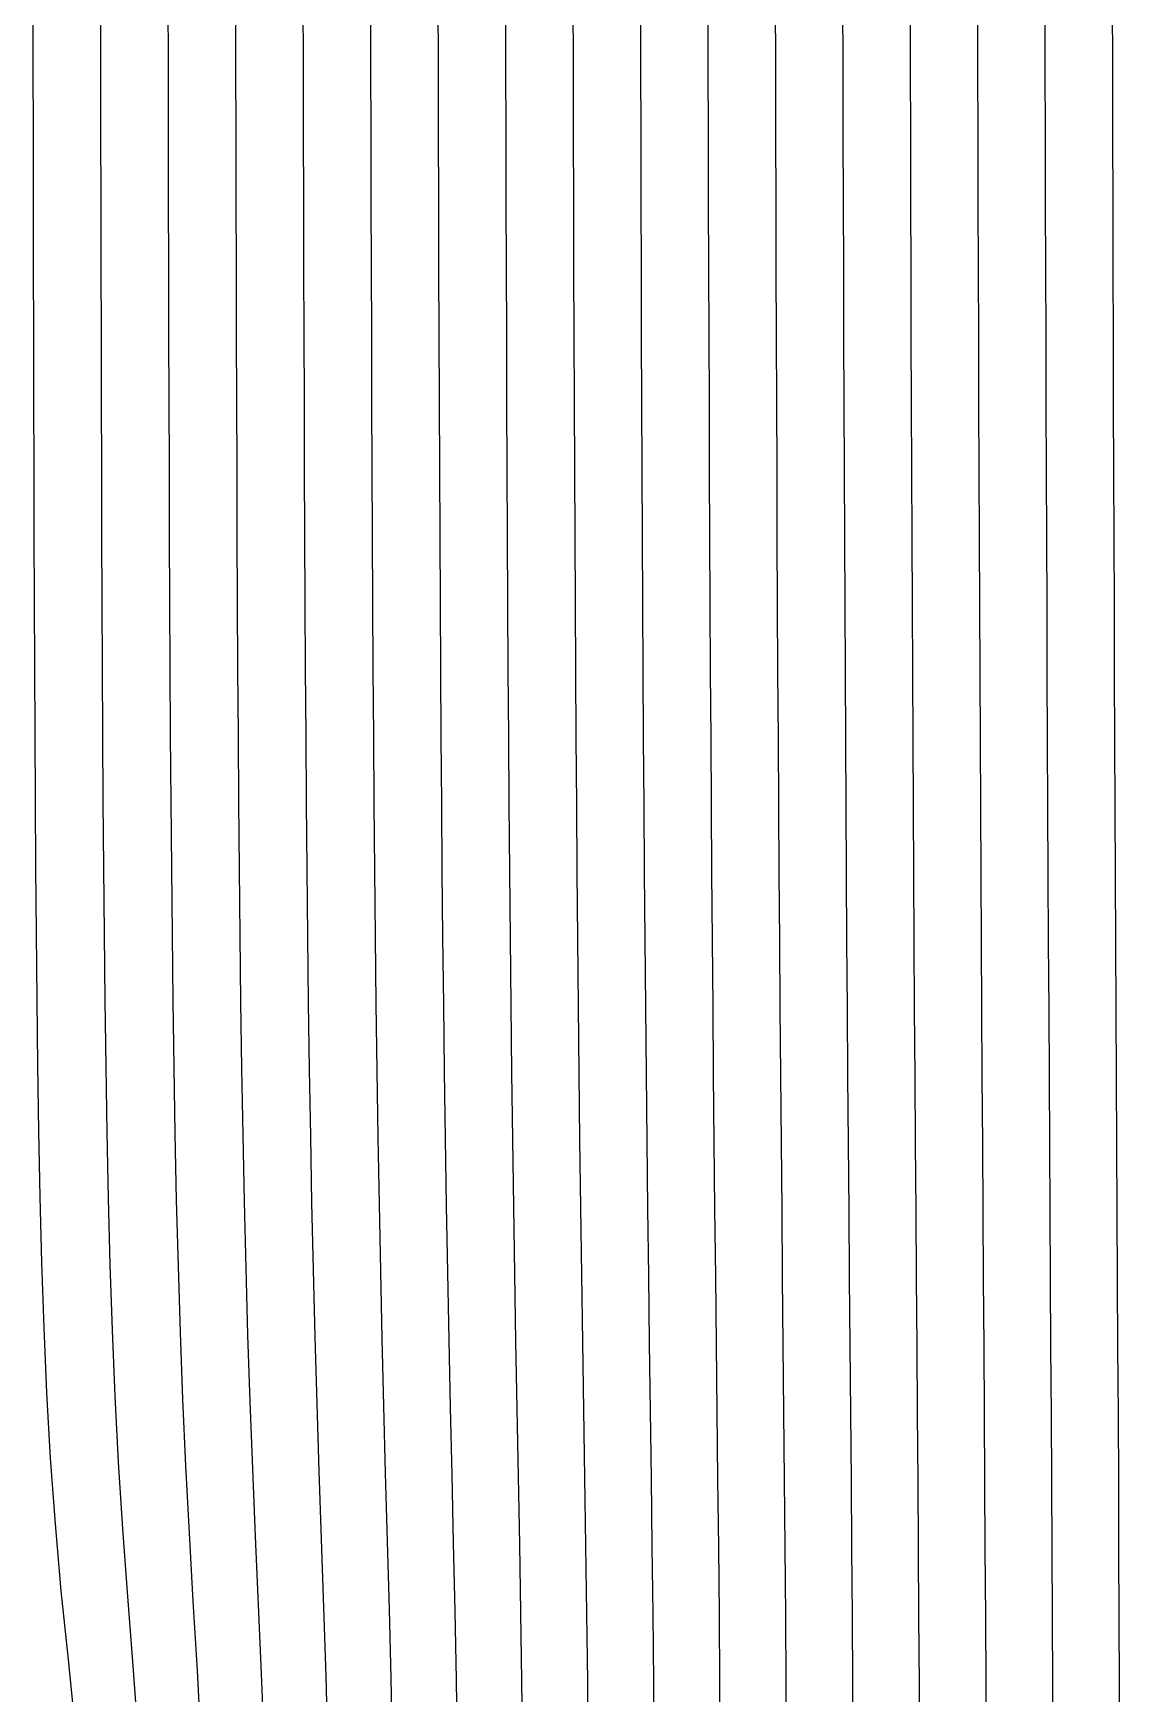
# Model space of a CAD drawing. Header units: metres. Extents: x -287 to 275, y -246 to 245.
# Drawn here: x -199.9 to -119.3, y -0.4 to 122.9 of the extents above; entities that cross this region are included whole.
import ezdxf

# ---------------------------------------------------------------- set-up
doc = ezdxf.new("R2010")
doc.units = ezdxf.units.M

msp = doc.modelspace()

# ---------------------------------------------------------------- linework, layer by layer
for p, q in [((-199.92075, 120.51074, -692.77106), (-199.92657, 125.4884, -692.7749)), ((-194.90561, 120.50397, -692.7717), (-194.91257, 125.4823, -692.77545)), ((-189.8912, 120.49609, -692.7726), (-189.89914, 125.47528, -692.7762)), ((-184.8776, 120.48718, -692.7735), (-184.88641, 125.46735, -692.777)), ((-179.86484, 120.47748, -692.7745), (-179.87445, 125.458496, -692.77783)), ((-174.85303, 120.46698, -692.7756), (-174.86331, 125.449036, -692.7788)), ((-169.84216, 120.45587, -692.77673), (-169.85297, 125.439026, -692.7798)), ((-164.83224, 120.444214, -692.77795), (-164.8435, 125.42847, -692.7808)), ((-159.82327, 120.43225, -692.7792), (-159.8349, 125.41754, -692.7819)), ((-154.8153, 120.41998, -692.78046), (-154.82715, 125.40637, -692.783)), ((-149.80823, 120.40753, -692.78174), (-149.82022, 125.39496, -692.7842)), ((-144.80206, 120.39496, -692.783), (-144.81412, 125.38342, -692.7853)), ((-139.79672, 120.38245, -692.7843), (-139.80875, 125.37189, -692.78644)), ((-134.7922, 120.369934, -692.7856), (-134.80411, 125.36035, -692.7876)), ((-129.78839, 120.357666, -692.7868), (-129.8002, 125.34888, -692.7887)), ((-124.78534, 120.34546, -692.7881), (-124.796936, 125.337585, -692.78986)), ((-119.7829, 120.33362, -692.78925), (-119.79425, 125.32648, -692.7909)), ((-199.91418, 115.53491, -692.7668), (-199.92075, 120.51074, -692.77106)), ((-194.89783, 115.52728, -692.7676), (-194.90561, 120.50397, -692.7717)), ((-189.88232, 115.51849, -692.7685), (-189.8912, 120.49609, -692.7726)), ((-184.8677, 115.508545, -692.7696), (-184.8776, 120.48718, -692.7735)), ((-179.85416, 115.49768, -692.77075), (-179.86484, 120.47748, -692.7745)), ((-174.84161, 115.48602, -692.77203), (-174.85303, 120.46698, -692.7756)), ((-169.83014, 115.473694, -692.7733), (-169.84216, 120.45587, -692.77673)), ((-164.81982, 115.46088, -692.7747), (-164.83224, 120.444214, -692.77795)), ((-159.81055, 115.44763, -692.7761), (-159.82327, 120.43225, -692.7792)), ((-154.80234, 115.43414, -692.7776), (-154.8153, 120.41998, -692.78046)), ((-149.79517, 115.42053, -692.77905), (-149.80823, 120.40753, -692.78174)), ((-144.78897, 115.40686, -692.7805), (-144.80206, 120.39496, -692.783)), ((-139.78372, 115.39325, -692.782), (-139.79672, 120.38245, -692.7843)), ((-134.7793, 115.37976, -692.7834), (-134.7922, 120.369934, -692.7856)), ((-129.7757, 115.366455, -692.7848), (-129.78839, 120.357666, -692.7868)), ((-124.77289, 115.353516, -692.7862), (-124.78534, 120.34546, -692.7881)), ((-119.77069, 115.3407, -692.78754), (-119.7829, 120.33362, -692.78925)), ((-199.90677, 110.56113, -692.7619), (-199.91418, 115.53491, -692.7668)), ((-194.8891, 110.55255, -692.7629), (-194.89783, 115.52728, -692.7676)), ((-189.87234, 110.5426, -692.764), (-189.88232, 115.51849, -692.7685)), ((-184.85669, 110.53146, -692.7652), (-184.8677, 115.508545, -692.7696)), ((-179.8422, 110.51929, -692.7666), (-179.85416, 115.49768, -692.77075)), ((-174.82892, 110.506256, -692.76807), (-174.84161, 115.48602, -692.77203)), ((-169.81686, 110.49255, -692.7696), (-169.83014, 115.473694, -692.7733)), ((-164.80609, 110.47833, -692.7712), (-164.81982, 115.46088, -692.7747)), ((-159.79651, 110.463715, -692.7728), (-159.81055, 115.44763, -692.7761)), ((-154.78812, 110.44888, -692.7745), (-154.80234, 115.43414, -692.7776)), ((-149.78088, 110.43399, -692.7761), (-149.79517, 115.42053, -692.77905)), ((-144.77475, 110.41907, -692.7778), (-144.78897, 115.40686, -692.7805)), ((-139.76959, 110.4043, -692.7794), (-139.78372, 115.39325, -692.782)), ((-134.76541, 110.38974, -692.781), (-134.7793, 115.37976, -692.7834)), ((-129.76205, 110.37543, -692.7826), (-129.7757, 115.366455, -692.7848)), ((-124.75952, 110.36145, -692.7842), (-124.77289, 115.353516, -692.7862)), ((-119.75769, 110.34784, -692.78564), (-119.77069, 115.3407, -692.78754)), ((-199.89844, 105.5896, -692.7564), (-199.90677, 110.56113, -692.7619)), ((-194.87921, 105.579865, -692.7575), (-194.8891, 110.55255, -692.7629)), ((-189.86111, 105.568634, -692.75885), (-189.87234, 110.5426, -692.764)), ((-184.8443, 105.55609, -692.7603), (-184.85669, 110.53146, -692.7652)), ((-179.8288, 105.54242, -692.7619), (-179.8422, 110.51929, -692.7666)), ((-174.81473, 105.52783, -692.7636), (-174.82892, 110.506256, -692.76807)), ((-169.8021, 105.51254, -692.7654), (-169.81686, 110.49255, -692.7696)), ((-164.79086, 105.496735, -692.7673), (-164.80609, 110.47833, -692.7712)), ((-159.78104, 105.48056, -692.7691), (-159.79651, 110.463715, -692.7728)), ((-154.77249, 105.464264, -692.77106), (-154.78812, 110.44888, -692.7745)), ((-149.76529, 105.44791, -692.77295), (-149.78088, 110.43399, -692.7761)), ((-144.75922, 105.43167, -692.77484), (-144.77475, 110.41907, -692.7778)), ((-139.7543, 105.41559, -692.7767), (-139.76959, 110.4043, -692.7794)), ((-134.75037, 105.39978, -692.7785), (-134.76541, 110.38974, -692.781)), ((-129.74738, 105.38437, -692.7803), (-129.76205, 110.37543, -692.7826)), ((-124.74524, 105.369385, -692.782), (-124.75952, 110.36145, -692.7842)), ((-119.743835, 105.3548, -692.7836), (-119.75769, 110.34784, -692.78564)), ((-199.88895, 100.620605, -692.7501), (-199.89844, 105.5896, -692.7564)), ((-194.86801, 100.60956, -692.75146), (-194.87921, 105.579865, -692.7575)), ((-189.84842, 100.5968, -692.75305), (-189.86111, 105.568634, -692.75885)), ((-184.83029, 100.58261, -692.75476), (-184.8443, 105.55609, -692.7603)), ((-179.81378, 100.5672, -692.75665), (-179.8288, 105.54242, -692.7619)), ((-174.79889, 100.55078, -692.75867), (-174.81473, 105.52783, -692.7636)), ((-169.78561, 100.53369, -692.76074), (-169.8021, 105.51254, -692.7654)), ((-164.77396, 100.51608, -692.7629), (-164.79086, 105.496735, -692.7673)), ((-159.76392, 100.49823, -692.7651), (-159.78104, 105.48056, -692.7691)), ((-154.75534, 100.480194, -692.7673), (-154.77249, 105.464264, -692.77106)), ((-149.74817, 100.46225, -692.7694), (-149.76529, 105.44791, -692.77295)), ((-144.74234, 100.44449, -692.7716), (-144.75922, 105.43167, -692.77484)), ((-139.73767, 100.427, -692.7737), (-139.7543, 105.41559, -692.7767)), ((-134.73413, 100.40991, -692.77576), (-134.75037, 105.39978, -692.7785)), ((-129.73157, 100.39331, -692.7777), (-129.74738, 105.38437, -692.7803)), ((-124.72992, 100.37717, -692.77966), (-124.74524, 105.369385, -692.782)), ((-119.729065, 100.36163, -692.7815), (-119.743835, 105.3548, -692.7836)), ((-199.87811, 95.65454, -692.7429), (-199.88895, 100.620605, -692.7501)), ((-194.85526, 95.64191, -692.7445), (-194.86801, 100.60956, -692.75146)), ((-189.83398, 95.62732, -692.7464), (-189.84842, 100.5968, -692.75305)), ((-184.81448, 95.611176, -692.7485), (-184.83029, 100.58261, -692.75476)), ((-179.79684, 95.59372, -692.7507), (-179.81378, 100.5672, -692.75665)), ((-174.78107, 95.57526, -692.75305), (-174.79889, 100.55078, -692.75867)), ((-169.76724, 95.55609, -692.7555), (-169.78561, 100.53369, -692.76074)), ((-164.75522, 95.53644, -692.758), (-164.77396, 100.51608, -692.7629)), ((-159.745, 95.51657, -692.76056), (-159.76392, 100.49823, -692.7651)), ((-154.73642, 95.49667, -692.76306), (-154.75534, 100.480194, -692.7673)), ((-149.72943, 95.47693, -692.76556), (-149.74817, 100.46225, -692.7694)), ((-144.7239, 95.45752, -692.76807), (-144.74234, 100.44449, -692.7716)), ((-139.71967, 95.43848, -692.77045), (-139.73767, 100.427, -692.7737)), ((-134.71661, 95.42001, -692.77277), (-134.73413, 100.40991, -692.77576)), ((-129.7146, 95.4021, -692.775), (-129.73157, 100.39331, -692.7777)), ((-124.7135, 95.38483, -692.77716), (-124.72992, 100.37717, -692.77966)), ((-119.71332, 95.368225, -692.77924), (-119.729065, 100.36163, -692.7815)), ((-199.86563, 90.69171, -692.7346), (-199.87811, 95.65454, -692.7429)), ((-194.8406, 90.677155, -692.7366), (-194.85526, 95.64191, -692.7445)), ((-189.8175, 90.66049, -692.7388), (-189.83398, 95.62732, -692.7464)), ((-184.79648, 90.64206, -692.7413), (-184.81448, 95.611176, -692.7485)), ((-179.77765, 90.62219, -692.74396), (-179.79684, 95.59372, -692.7507)), ((-174.76102, 90.60132, -692.74677), (-174.78107, 95.57526, -692.75305)), ((-169.74661, 90.57974, -692.74963), (-169.76724, 95.55609, -692.7555)), ((-164.73428, 90.55774, -692.7526), (-164.75522, 95.53644, -692.758)), ((-159.72403, 90.535645, -692.75555), (-159.745, 95.51657, -692.76056)), ((-154.71558, 90.51364, -692.7585), (-154.73642, 95.49667, -692.76306)), ((-149.70892, 90.49191, -692.76135), (-149.72943, 95.47693, -692.76556)), ((-144.7038, 90.47067, -692.7642), (-144.7239, 95.45752, -692.76807)), ((-139.7001, 90.45001, -692.7669), (-139.71967, 95.43848, -692.77045)), ((-134.6977, 90.42996, -692.76953), (-134.71661, 95.42001, -692.77277)), ((-129.69635, 90.410675, -692.7721), (-129.7146, 95.4021, -692.775)), ((-124.695984, 90.39218, -692.7745), (-124.7135, 95.38483, -692.77716)), ((-119.69647, 90.37445, -692.7768), (-119.71332, 95.368225, -692.77924)), ((-199.85123, 85.732635, -692.725), (-199.86563, 90.69171, -692.7346)), ((-194.82376, 85.71579, -692.72736), (-194.8406, 90.677155, -692.7366)), ((-189.79861, 85.69656, -692.73004), (-189.8175, 90.66049, -692.7388)), ((-184.77594, 85.675385, -692.73303), (-184.79648, 90.64206, -692.7413)), ((-179.75583, 85.65274, -692.73627), (-179.77765, 90.62219, -692.74396)), ((-174.73837, 85.629, -692.7396), (-174.76102, 90.60132, -692.74677)), ((-169.72342, 85.604675, -692.74304), (-169.74661, 90.57974, -692.74963)), ((-164.71094, 85.57999, -692.7465), (-164.73428, 90.55774, -692.7526)), ((-159.70071, 85.55536, -692.75), (-159.72403, 90.535645, -692.75555)), ((-154.6926, 85.530975, -692.7534), (-154.71558, 90.51364, -692.7585)), ((-149.68637, 85.50708, -692.7568), (-149.70892, 90.49191, -692.76135)), ((-144.68188, 85.483826, -692.76), (-144.7038, 90.47067, -692.7642)), ((-139.6789, 85.461365, -692.7631), (-139.7001, 90.45001, -692.7669)), ((-134.67725, 85.43973, -692.7661), (-134.6977, 90.42996, -692.76953)), ((-129.67676, 85.418976, -692.7689), (-129.69635, 90.410675, -692.7721)), ((-124.677246, 85.39914, -692.77167), (-124.695984, 90.39218, -692.7745)), ((-119.67865, 85.38031, -692.77423), (-119.69647, 90.37445, -692.7768)), ((-199.83447, 80.7778, -692.7137), (-199.85123, 85.732635, -692.725)), ((-194.80423, 80.75818, -692.7166), (-194.82376, 85.71579, -692.72736)), ((-189.7768, 80.73584, -692.72), (-189.79861, 85.69656, -692.73004)), ((-184.75232, 80.71146, -692.72363), (-184.77594, 85.675385, -692.73303)), ((-179.73096, 80.685455, -692.7275), (-179.75583, 85.65274, -692.73627)), ((-174.71268, 80.65845, -692.7315), (-174.73837, 85.629, -692.7396)), ((-169.69733, 80.63089, -692.7356), (-169.72342, 85.604675, -692.74304)), ((-164.68478, 80.60315, -692.73975), (-164.71094, 85.57999, -692.7465)), ((-159.6748, 80.57565, -692.74384), (-159.70071, 85.55536, -692.75)), ((-154.66718, 80.548645, -692.7478), (-154.6926, 85.530975, -692.7534)), ((-149.66165, 80.52234, -692.75165), (-149.68637, 85.50708, -692.7568)), ((-144.65796, 80.49689, -692.75543), (-144.68188, 85.483826, -692.76)), ((-139.65591, 80.47247, -692.759), (-139.6789, 85.461365, -692.7631)), ((-134.65527, 80.449066, -692.7624), (-134.67725, 85.43973, -692.7661)), ((-129.65579, 80.42679, -692.76556), (-129.67676, 85.418976, -692.7689)), ((-124.65729, 80.40564, -692.7686), (-124.677246, 85.39914, -692.77167)), ((-119.65967, 80.38559, -692.7715), (-119.67865, 85.38031, -692.77423)), ((-199.81485, 75.82782, -692.70044), (-199.83447, 80.7778, -692.7137)), ((-194.78143, 75.80478, -692.7041), (-194.80423, 80.75818, -692.7166)), ((-189.75146, 75.77878, -692.7082), (-189.7768, 80.73584, -692.72)), ((-184.72513, 75.75043, -692.7127), (-184.75232, 80.71146, -692.72363)), ((-179.70248, 75.72049, -692.7174), (-179.73096, 80.685455, -692.7275)), ((-174.68347, 75.68964, -692.7223), (-174.71268, 80.65845, -692.7315)), ((-169.66785, 75.658295, -692.72723), (-169.69733, 80.63089, -692.7356)), ((-164.65546, 75.627106, -692.7321), (-164.68478, 80.60315, -692.73975)), ((-159.646, 75.596344, -692.73694), (-159.6748, 80.57565, -692.74384)), ((-154.63913, 75.56641, -692.7416), (-154.66718, 80.548645, -692.7478)), ((-149.63452, 75.537445, -692.7461), (-149.66165, 80.52234, -692.75165)), ((-144.63193, 75.50964, -692.7504), (-144.65796, 80.49689, -692.75543)), ((-139.63101, 75.48312, -692.75446), (-139.65591, 80.47247, -692.759)), ((-134.63156, 75.45792, -692.75836), (-134.65527, 80.449066, -692.7624)), ((-129.63333, 75.43402, -692.76196), (-129.65579, 80.42679, -692.76556)), ((-124.63605, 75.41147, -692.7654), (-124.65729, 80.40564, -692.7686)), ((-119.63965, 75.39023, -692.7686), (-119.65967, 80.38559, -692.7715)), ((-199.79166, 70.88345, -692.68475), (-199.81485, 75.82782, -692.70044)), ((-194.75467, 70.8562, -692.68933), (-194.78143, 75.80478, -692.7041)), ((-189.7219, 70.82562, -692.69446), (-189.75146, 75.77878, -692.7082)), ((-184.69357, 70.7926, -692.7), (-184.72513, 75.75043, -692.7127)), ((-179.66971, 70.757965, -692.7058), (-179.70248, 75.72049, -692.7174)), ((-174.65012, 70.7225, -692.71173), (-174.68347, 75.68964, -692.7223)), ((-169.63452, 70.68692, -692.7177), (-169.66785, 75.658295, -692.72723)), ((-164.62256, 70.6517, -692.7236), (-164.65546, 75.627106, -692.7321)), ((-159.61389, 70.61734, -692.72925), (-159.646, 75.596344, -692.73694)), ((-154.6081, 70.584076, -692.73474), (-154.63913, 75.56641, -692.7416)), ((-149.6048, 70.552246, -692.74), (-149.63452, 75.537445, -692.7461)), ((-144.60358, 70.52188, -692.74493), (-144.63193, 75.50964, -692.7504)), ((-139.60413, 70.49313, -692.74963), (-139.63101, 75.48312, -692.75446)), ((-134.60614, 70.466, -692.754), (-134.63156, 75.45792, -692.75836)), ((-129.60934, 70.44046, -692.7581), (-129.63333, 75.43402, -692.76196)), ((-124.613525, 70.416504, -692.76196), (-124.63605, 75.41147, -692.7654)), ((-119.61847, 70.39407, -692.7655), (-119.63965, 75.39023, -692.7686)), ((-199.76404, 65.945496, -692.66595), (-199.79166, 70.88345, -692.68475)), ((-194.72296, 65.913025, -692.6718), (-194.75467, 70.8562, -692.68933)), ((-189.6872, 65.87686, -692.6783), (-189.7219, 70.82562, -692.69446)), ((-184.65686, 65.838104, -692.6852), (-184.69357, 70.7926, -692.7)), ((-179.6319, 65.79782, -692.6924), (-179.66971, 70.757965, -692.7058)), ((-174.61194, 65.75702, -692.69965), (-174.65012, 70.7225, -692.71173)), ((-169.59668, 65.71643, -692.70685), (-169.63452, 70.68692, -692.7177)), ((-164.5856, 65.67667, -692.7139), (-164.62256, 70.6517, -692.7236)), ((-159.57816, 65.638245, -692.7207), (-159.61389, 70.61734, -692.72925)), ((-154.57385, 65.60138, -692.7272), (-154.6081, 70.584076, -692.73474)), ((-149.5722, 65.56641, -692.7333), (-149.6048, 70.552246, -692.74)), ((-144.57275, 65.533325, -692.739), (-144.60358, 70.52188, -692.74493)), ((-139.5751, 65.50226, -692.7444), (-139.60413, 70.49313, -692.74963)), ((-134.57889, 65.473145, -692.7494), (-134.60614, 70.466, -692.754)), ((-129.58383, 65.44595, -692.754), (-129.60934, 70.44046, -692.7581)), ((-124.58972, 65.42053, -692.75836), (-124.613525, 70.416504, -692.76196)), ((-119.59619, 65.39691, -692.7623), (-119.61847, 70.39407, -692.7655)), ((-199.73087, 61.014923, -692.6434), (-199.76404, 65.945496, -692.66595)), ((-194.68521, 60.97592, -692.6508), (-194.72296, 65.913025, -692.6718)), ((-189.64615, 60.93283, -692.65906), (-189.6872, 65.87686, -692.6783)), ((-184.61383, 60.887115, -692.66785), (-184.65686, 65.838104, -692.6852)), ((-179.58801, 60.84012, -692.6768), (-179.6319, 65.79782, -692.6924)), ((-174.56818, 60.793, -692.6858), (-174.61194, 65.75702, -692.69965)), ((-169.55374, 60.746613, -692.6946), (-169.59668, 65.71643, -692.70685)), ((-164.54407, 60.70172, -692.70306), (-164.5856, 65.67667, -692.7139)), ((-159.53839, 60.658722, -692.7112), (-159.57816, 65.638245, -692.7207)), ((-154.53613, 60.61798, -692.7188), (-154.57385, 65.60138, -692.7272)), ((-149.53662, 60.57959, -692.72595), (-149.5722, 65.56641, -692.7333)), ((-144.5394, 60.5437, -692.7326), (-144.57275, 65.533325, -692.739)), ((-139.54391, 60.510193, -692.7388), (-139.5751, 65.50226, -692.7444)), ((-134.54984, 60.479034, -692.74445), (-134.57889, 65.473145, -692.7494)), ((-129.55682, 60.450165, -692.7497), (-129.58383, 65.44595, -692.754)), ((-124.564575, 60.4234, -692.7545), (-124.58972, 65.42053, -692.75836)), ((-119.572876, 60.39862, -692.759), (-119.59619, 65.39691, -692.7623)), ((-199.69064, 56.092926, -692.61584), (-199.73087, 61.014923, -692.6434)), ((-194.63977, 56.045624, -692.62555), (-194.68521, 60.97592, -692.6508)), ((-189.59735, 55.993896, -692.6362), (-189.64615, 60.93283, -692.65906)), ((-184.56326, 55.939636, -692.64734), (-184.61383, 60.887115, -692.66785)), ((-179.53699, 55.884583, -692.6586), (-179.58801, 60.84012, -692.6768)), ((-174.51788, 55.830048, -692.6698), (-174.56818, 60.793, -692.6858)), ((-169.50497, 55.77704, -692.6806), (-169.55374, 60.746613, -692.6946)), ((-164.49738, 55.72632, -692.6909), (-164.54407, 60.70172, -692.70306)), ((-159.4942, 55.678314, -692.70056), (-159.53839, 60.658722, -692.7112)), ((-154.49463, 55.6333, -692.7096), (-154.53613, 60.61798, -692.7188)), ((-149.49786, 55.59137, -692.71796), (-149.53662, 60.57959, -692.72595)), ((-144.50336, 55.55249, -692.7257), (-144.5394, 60.5437, -692.7326)), ((-139.51053, 55.51657, -692.7327), (-139.54391, 60.510193, -692.7388)), ((-134.51895, 55.48346, -692.7392), (-134.54984, 60.479034, -692.74445)), ((-129.52829, 55.45294, -692.7451), (-129.55682, 60.450165, -692.7497)), ((-124.53821, 55.424866, -692.7505), (-124.564575, 60.4234, -692.7545)), ((-119.54852, 55.399017, -692.75543), (-119.572876, 60.39862, -692.759)), ((-199.64133, 51.180725, -692.582), (-199.69064, 56.092926, -692.61584)), ((-194.58472, 51.122833, -692.59485), (-194.63977, 56.045624, -692.62555)), ((-189.53888, 51.06024, -692.60876), (-189.59735, 55.993896, -692.6362)), ((-184.50345, 50.995575, -692.6231), (-184.56326, 55.939636, -692.64734)), ((-179.47754, 50.930786, -692.63745), (-179.53699, 55.884583, -692.6586)), ((-174.45999, 50.867554, -692.65137), (-174.51788, 55.830048, -692.6698)), ((-169.44958, 50.806976, -692.6647), (-169.50497, 55.77704, -692.6806)), ((-164.44504, 50.749786, -692.6772), (-164.49738, 55.72632, -692.6909)), ((-159.44522, 50.69638, -692.68884), (-159.4942, 55.678314, -692.70056)), ((-154.44913, 50.64685, -692.6995), (-154.49463, 55.6333, -692.7096)), ((-149.45581, 50.601257, -692.7093), (-149.49786, 55.59137, -692.71796)), ((-144.4646, 50.559357, -692.71826), (-144.50336, 55.55249, -692.7257)), ((-139.47495, 50.521057, -692.7263), (-139.51053, 55.51657, -692.7327)), ((-134.4863, 50.485992, -692.7337), (-134.51895, 55.48346, -692.7392)), ((-129.49832, 50.45395, -692.7403), (-129.52829, 55.45294, -692.7451)), ((-124.51074, 50.424652, -692.74634), (-124.53821, 55.424866, -692.7505)), ((-119.523315, 50.39789, -692.7518), (-119.54852, 55.399017, -692.75543)), ((-199.58023, 46.279694, -692.5399), (-199.64133, 51.180725, -692.582)), ((-194.51743, 46.2081, -692.5572), (-194.58472, 51.122833, -692.59485)), ((-189.46844, 46.131866, -692.5756), (-189.53888, 51.06024, -692.60876)), ((-184.43246, 46.05435, -692.5943), (-184.50345, 50.995575, -692.6231)), ((-179.40802, 45.977997, -692.6127), (-179.47754, 50.930786, -692.63745)), ((-174.39337, 45.904694, -692.6302), (-174.45999, 50.867554, -692.65137)), ((-169.38678, 45.83554, -692.64667), (-169.44958, 50.806976, -692.6647)), ((-164.3865, 45.77124, -692.6619), (-164.44504, 50.749786, -692.6772)), ((-159.39117, 45.712067, -692.67584), (-159.44522, 50.69638, -692.68884)), ((-154.39948, 45.657837, -692.68854), (-154.44913, 50.64685, -692.6995)), ((-149.41046, 45.60852, -692.69995), (-149.45581, 50.601257, -692.7093)), ((-144.42325, 45.56375, -692.71027), (-144.4646, 50.559357, -692.71826)), ((-139.43726, 45.523132, -692.71954), (-139.47495, 50.521057, -692.7263)), ((-134.452, 45.48633, -692.72784), (-134.4863, 50.485992, -692.7337)), ((-129.4671, 45.45291, -692.73535), (-129.49832, 50.45395, -692.7403)), ((-124.4823, 45.422607, -692.742), (-124.51074, 50.424652, -692.74634)), ((-119.497375, 45.39502, -692.74805), (-119.523315, 50.39789, -692.7518)), ((-199.5037, 41.391205, -692.487), (-199.58023, 46.279694, -692.5399)), ((-194.43445, 41.301758, -692.5107), (-194.51743, 46.2081, -692.5572)), ((-189.38312, 41.208344, -692.5354), (-189.46844, 46.131866, -692.5756)), ((-184.34802, 41.11508, -692.55994), (-184.43246, 46.05435, -692.5943)), ((-179.32678, 41.024994, -692.5836), (-179.40802, 45.977997, -692.6127)), ((-174.31683, 40.940094, -692.60583), (-174.39337, 45.904694, -692.6302)), ((-169.31577, 40.86151, -692.6263), (-169.38678, 45.83554, -692.64667)), ((-164.32135, 40.78958, -692.64484), (-164.3865, 45.77124, -692.6619)), ((-159.33185, 40.724335, -692.6616), (-159.39117, 45.712067, -692.67584)), ((-154.34573, 40.665497, -692.6766), (-154.39948, 45.657837, -692.68854)), ((-149.36188, 40.61258, -692.68994), (-149.41046, 45.60852, -692.69995)), ((-144.37943, 40.565033, -692.70184), (-144.42325, 45.56375, -692.71027)), ((-139.3977, 40.52237, -692.7124), (-139.43726, 45.523132, -692.71954)), ((-134.41626, 40.48404, -692.7218), (-134.452, 45.48633, -692.72784)), ((-129.43478, 40.449524, -692.73016), (-129.4671, 45.45291, -692.73535)), ((-124.453, 40.418396, -692.7376), (-124.4823, 45.422607, -692.742)), ((-119.470825, 40.39026, -692.74426), (-119.497375, 45.39502, -692.74805)), ((-199.40668, 36.516327, -692.4198), (-199.5037, 41.391205, -692.487)), ((-194.33127, 36.403534, -692.45276), (-194.43445, 41.301758, -692.5107)), ((-189.2792, 36.28833, -692.4863), (-189.38312, 41.208344, -692.5354)), ((-184.24738, 36.175934, -692.519), (-184.34802, 41.11508, -692.55994)), ((-179.23196, 36.069824, -692.5497), (-179.32678, 41.024994, -692.5836)), ((-174.22928, 35.971924, -692.5779), (-174.31683, 40.940094, -692.60583)), ((-169.236, 35.883057, -692.60333), (-169.31577, 40.86151, -692.6263)), ((-164.24939, 35.803223, -692.62604), (-164.32135, 40.78958, -692.64484)), ((-159.26724, 35.731995, -692.6461), (-159.33185, 40.724335, -692.6616)), ((-154.28796, 35.6687, -692.6638), (-154.34573, 40.665497, -692.6766)), ((-149.3103, 35.612488, -692.6793), (-149.36188, 40.61258, -692.68994)), ((-144.33337, 35.562622, -692.693), (-144.37943, 40.565033, -692.70184)), ((-139.35654, 35.51825, -692.705), (-139.3977, 40.52237, -692.7124)), ((-134.37943, 35.47876, -692.7156), (-134.41626, 40.48404, -692.7218)), ((-129.4017, 35.44348, -692.72485), (-129.43478, 40.449524, -692.73016)), ((-124.42328, 35.411865, -692.7331), (-124.453, 40.418396, -692.7376)), ((-119.44391, 35.383453, -692.74036), (-119.470825, 40.39026, -692.74426)), ((-199.28232, 31.655334, -692.3335), (-199.40668, 36.516327, -692.4198)), ((-194.20221, 31.511963, -692.3801), (-194.33127, 36.403534, -692.45276)), ((-189.1525, 31.369415, -692.4264), (-189.2792, 36.28833, -692.4863)), ((-184.12762, 31.2341, -692.47015), (-184.24738, 36.175934, -692.519)), ((-179.12177, 31.10962, -692.51025), (-179.23196, 36.069824, -692.5497)), ((-174.12973, 30.997559, -692.54614), (-174.22928, 35.971924, -692.5779)), ((-169.14713, 30.898071, -692.57776), (-169.236, 35.883057, -692.60333)), ((-164.17062, 30.810455, -692.6054), (-164.24939, 35.803223, -692.62604)), ((-159.19772, 30.733643, -692.6294), (-159.26724, 35.731995, -692.6461)), ((-154.22668, 30.666443, -692.6502), (-154.28796, 35.6687, -692.6638)), ((-149.25623, 30.607544, -692.6682), (-149.3103, 35.612488, -692.6793)), ((-144.28561, 30.555878, -692.68384), (-144.33337, 35.562622, -692.693)), ((-139.31424, 30.510376, -692.6974), (-139.35654, 35.51825, -692.705)), ((-134.34183, 30.470184, -692.7092), (-134.37943, 35.47876, -692.7156)), ((-129.3682, 30.43454, -692.7195), (-129.4017, 35.44348, -692.72485)), ((-124.39325, 30.402802, -692.7286), (-124.42328, 35.411865, -692.7331)), ((-119.41699, 30.37439, -692.7365), (-119.44391, 35.383453, -692.74036)), ((-199.12137, 26.806702, -692.22144), (-199.28232, 31.655334, -692.3335)), ((-194.0401, 26.623444, -692.2887), (-194.20221, 31.511963, -692.3801)), ((-188.99802, 26.447083, -692.3532), (-189.1525, 31.369415, -692.4264)), ((-183.98581, 26.285004, -692.4123), (-184.12762, 31.2341, -692.47015)), ((-178.99481, 26.14035, -692.4647), (-179.12177, 31.10962, -692.51025)), ((-174.01779, 26.013641, -692.5104), (-174.12973, 30.997559, -692.54614)), ((-169.04941, 25.903809, -692.5496), (-169.14713, 30.898071, -692.57776)), ((-164.08566, 25.809143, -692.5832), (-164.17062, 30.810455, -692.6054)), ((-159.12396, 25.727692, -692.6117), (-159.19772, 30.733643, -692.6294)), ((-154.1626, 25.65744, -692.636), (-154.22668, 30.666443, -692.6502)), ((-149.20041, 25.596802, -692.65674), (-149.25623, 30.607544, -692.6682)), ((-144.23679, 25.544128, -692.6745), (-144.28561, 30.555878, -692.68384)), ((-139.27136, 25.4982, -692.6897), (-139.31424, 30.510376, -692.6974)), ((-134.30402, 25.457947, -692.7028), (-134.34183, 30.470184, -692.7092)), ((-129.33469, 25.422424, -692.7142), (-129.3682, 30.43454, -692.7195)), ((-124.363464, 25.391022, -692.72406), (-124.39325, 30.402802, -692.7286)), ((-119.39026, 25.363037, -692.73267), (-119.41699, 30.37439, -692.7365)), ((-198.91147, 21.965057, -692.0751), (-199.12137, 26.806702, -692.22144)), ((-193.83643, 21.7305, -692.1737), (-194.0401, 26.623444, -692.2887)), ((-188.81088, 21.513763, -692.2645), (-188.99802, 26.447083, -692.3532)), ((-183.8198, 21.32193, -692.3445), (-183.98581, 26.285004, -692.4123)), ((-178.85059, 21.156494, -692.4131), (-178.99481, 26.14035, -692.4647)), ((-173.89407, 21.01587, -692.4709), (-174.01779, 26.013641, -692.5104)), ((-168.94382, 20.897125, -692.5193), (-169.04941, 25.903809, -692.5496)), ((-163.9957, 20.797028, -692.55963), (-164.08566, 25.809143, -692.5832)), ((-159.04715, 20.712463, -692.5933), (-159.12396, 25.727692, -692.6117)), ((-154.09677, 20.640717, -692.62146), (-154.1626, 25.65744, -692.636)), ((-149.14374, 20.579437, -692.64514), (-149.20041, 25.596802, -692.65674)), ((-144.18771, 20.526855, -692.6651), (-144.23679, 25.544128, -692.6745)), ((-139.22864, 20.481354, -692.682), (-139.27136, 25.4982, -692.6897)), ((-134.2666, 20.441772, -692.69653), (-134.30402, 25.457947, -692.7028)), ((-129.30167, 20.407043, -692.7089), (-129.33469, 25.422424, -692.7142)), ((-124.33417, 20.376434, -692.71967), (-124.363464, 25.391022, -692.72406)), ((-119.3642, 20.349243, -692.72894), (-119.39026, 25.363037, -692.73267)), ((-198.63757, 17.117584, -691.8838), (-198.91147, 21.965057, -692.0751)), ((-193.58246, 16.819763, -692.03015), (-193.83643, 21.7305, -692.1737)), ((-188.58737, 16.557556, -692.15845), (-188.81088, 21.513763, -692.2645)), ((-183.629, 16.33545, -692.26654), (-183.8198, 21.32193, -692.3445)), ((-178.69043, 16.151062, -692.3556), (-178.85059, 21.156494, -692.4131)), ((-173.76053, 15.999298, -692.4283), (-173.89407, 21.01587, -692.4709)), ((-168.83258, 15.874603, -692.4873), (-168.94382, 20.897125, -692.5193)), ((-163.9028, 15.77179, -692.53534), (-163.9957, 20.797028, -692.55963)), ((-158.96918, 15.686462, -692.57465), (-159.04715, 20.712463, -692.5933)), ((-154.03085, 15.615143, -692.60693), (-154.09677, 20.640717, -692.62146)), ((-149.08759, 15.554932, -692.6336), (-149.14374, 20.579437, -692.64514)), ((-144.13953, 15.503693, -692.6559), (-144.18771, 20.526855, -692.6651)), ((-139.18695, 15.459717, -692.67456), (-139.22864, 20.481354, -692.682)), ((-134.23026, 15.4216, -692.6904), (-134.2666, 20.441772, -692.69653)), ((-129.2698, 15.388306, -692.70386), (-129.30167, 20.407043, -692.7089)), ((-124.30597, 15.359039, -692.7154), (-124.33417, 20.376434, -692.71967)), ((-119.33911, 15.333099, -692.7254), (-119.3642, 20.349243, -692.72894)), ((-198.28372, 12.238312, -691.63635), (-198.63757, 17.117584, -691.8838)), ((-193.2721, 11.868683, -691.8545), (-193.58246, 16.819763, -692.03015)), ((-188.32751, 11.561371, -692.03503), (-188.58737, 16.557556, -692.15845)), ((-183.41653, 11.313477, -692.1797), (-183.629, 16.33545, -692.26654)), ((-178.51831, 11.115967, -692.29395), (-178.69043, 16.151062, -692.3556)), ((-173.62125, 10.958771, -692.38385), (-173.76053, 15.999298, -692.4283)), ((-168.71936, 10.833008, -692.45483), (-168.83258, 15.874603, -692.4873)), ((-163.81003, 10.731445, -692.51117), (-163.9028, 15.77179, -692.53534)), ((-158.89249, 10.648529, -692.55634), (-158.96918, 15.686462, -692.57465)), ((-153.9668, 10.580048, -692.59283), (-154.03085, 15.615143, -692.60693)), ((-149.03354, 10.522858, -692.62256), (-149.08759, 15.554932, -692.6336)), ((-144.09344, 10.474457, -692.6471), (-144.13953, 15.503693, -692.6559)), ((-139.14728, 10.433105, -692.66754), (-139.18695, 15.459717, -692.67456)), ((-134.19577, 10.397369, -692.68463), (-134.23026, 15.4216, -692.6904)), ((-129.2396, 10.366272, -692.6991), (-129.2698, 15.388306, -692.70386)), ((-124.27936, 10.338898, -692.7114), (-124.30597, 15.359039, -692.7154)), ((-119.31543, 10.314667, -692.72205), (-119.33911, 15.333099, -692.7254)), ((-197.84012, 7.280518, -691.3258), (-198.28372, 12.238312, -691.63635)), ((-192.90765, 6.843719, -691.6482), (-193.2721, 11.868683, -691.8545)), ((-188.03897, 6.503174, -691.8981), (-188.32751, 11.561371, -692.03503)), ((-183.19113, 6.242523, -692.08765), (-183.41653, 11.313477, -692.1797)), ((-178.34235, 6.043274, -692.23096), (-178.51831, 11.115967, -692.29395)), ((-173.48291, 5.88974, -692.3398), (-173.62125, 10.958771, -692.38385)), ((-168.60938, 5.769806, -692.4233), (-168.71936, 10.833008, -692.45483)), ((-163.72144, 5.674713, -692.48816), (-163.81003, 10.731445, -692.51117)), ((-158.82013, 5.598114, -692.5391), (-158.89249, 10.648529, -692.55634)), ((-153.90689, 5.5354, -692.57965), (-153.9668, 10.580048, -692.59283)), ((-148.98328, 5.483246, -692.61237), (-149.03354, 10.522858, -692.62256)), ((-144.05078, 5.439331, -692.63904), (-144.09344, 10.474457, -692.6471)), ((-139.11066, 5.401794, -692.6611), (-139.14728, 10.433105, -692.66754)), ((-134.16397, 5.369385, -692.6794), (-134.19577, 10.397369, -692.68463)), ((-129.21173, 5.341095, -692.69476), (-129.2396, 10.366272, -692.6991)), ((-124.2547, 5.316193, -692.7078), (-124.27936, 10.338898, -692.7114)), ((-119.29352, 5.294067, -692.71893), (-119.31543, 10.314667, -692.72205)), ((-197.31924, 2.172607, -690.9611), (-197.84012, 7.280518, -691.3258)), ((-192.50995, 1.702576, -691.42316), (-192.90765, 6.843719, -691.6482)), ((-187.74191, 1.359894, -691.75714), (-188.03897, 6.503174, -691.8981)), ((-182.96939, 1.110779, -691.99725), (-183.19113, 6.242523, -692.08765)), ((-178.17505, 0.927399, -692.1712), (-178.34235, 6.043274, -692.23096)), ((-173.35464, 0.789825, -692.29913), (-173.48291, 5.88974, -692.3398)), ((-168.50922, 0.684357, -692.3948), (-168.60938, 5.769806, -692.4233)), ((-163.64178, 0.601746, -692.4675), (-163.72144, 5.674713, -692.48816)), ((-158.75558, 0.535614, -692.52386), (-158.82013, 5.598114, -692.5391)), ((-153.8537, 0.481598, -692.5681), (-153.90689, 5.5354, -692.57965)), ((-148.93875, 0.436707, -692.6034), (-148.98328, 5.483246, -692.61237)), ((-144.01294, 0.398743, -692.63196), (-144.05078, 5.439331, -692.63904)), ((-139.07803, 0.366211, -692.65533), (-139.11066, 5.401794, -692.6611)), ((-134.13562, 0.337982, -692.6747), (-134.16397, 5.369385, -692.6794)), ((-129.1868, 0.313171, -692.69086), (-129.21173, 5.341095, -692.69476)), ((-124.232544, 0.291199, -692.7045), (-124.2547, 5.316193, -692.7078)), ((-119.2738, 0.271576, -692.7162), (-119.29352, 5.294067, -692.71893)), ((-196.78159, -3.16748, -690.5849), (-197.31924, 2.172607, -690.9611)), ((-192.12845, -3.59195, -691.2075), (-192.50995, 1.702576, -691.42316)), ((-187.4721, -3.883331, -691.6295), (-187.74191, 1.359894, -691.75714)), ((-182.77567, -4.086548, -691.9185), (-182.96939, 1.110779, -691.99725)), ((-178.03271, -4.232208, -692.12067), (-178.17505, 0.927399, -692.1712)), ((-173.24734, -4.339752, -692.2653), (-173.35464, 0.789825, -692.29913)), ((-168.42627, -4.421661, -692.37134), (-168.50922, 0.684357, -692.3948)), ((-163.57602, -4.48587, -692.4507), (-163.64178, 0.601746, -692.4675)), ((-158.7023, -4.537476, -692.5114), (-158.75558, 0.535614, -692.52386)), ((-153.80957, -4.580017, -692.55865), (-153.8537, 0.481598, -692.5681)), ((-148.90158, -4.615784, -692.596), (-148.93875, 0.436707, -692.6034)), ((-143.98111, -4.646362, -692.6261), (-144.01294, 0.398743, -692.63196)), ((-139.05045, -4.672943, -692.6506), (-139.07803, 0.366211, -692.65533)), ((-134.11136, -4.696289, -692.6708), (-134.13562, 0.337982, -692.6747)), ((-129.16528, -4.717072, -692.6876), (-129.1868, 0.313171, -692.69086)), ((-124.21332, -4.735687, -692.7018), (-124.232544, 0.291199, -692.7045)), ((-119.25647, -4.752533, -692.7138), (-119.2738, 0.271576, -692.7162))]:
    msp.add_line(p, q)

doc.saveas('drawing.dxf')
